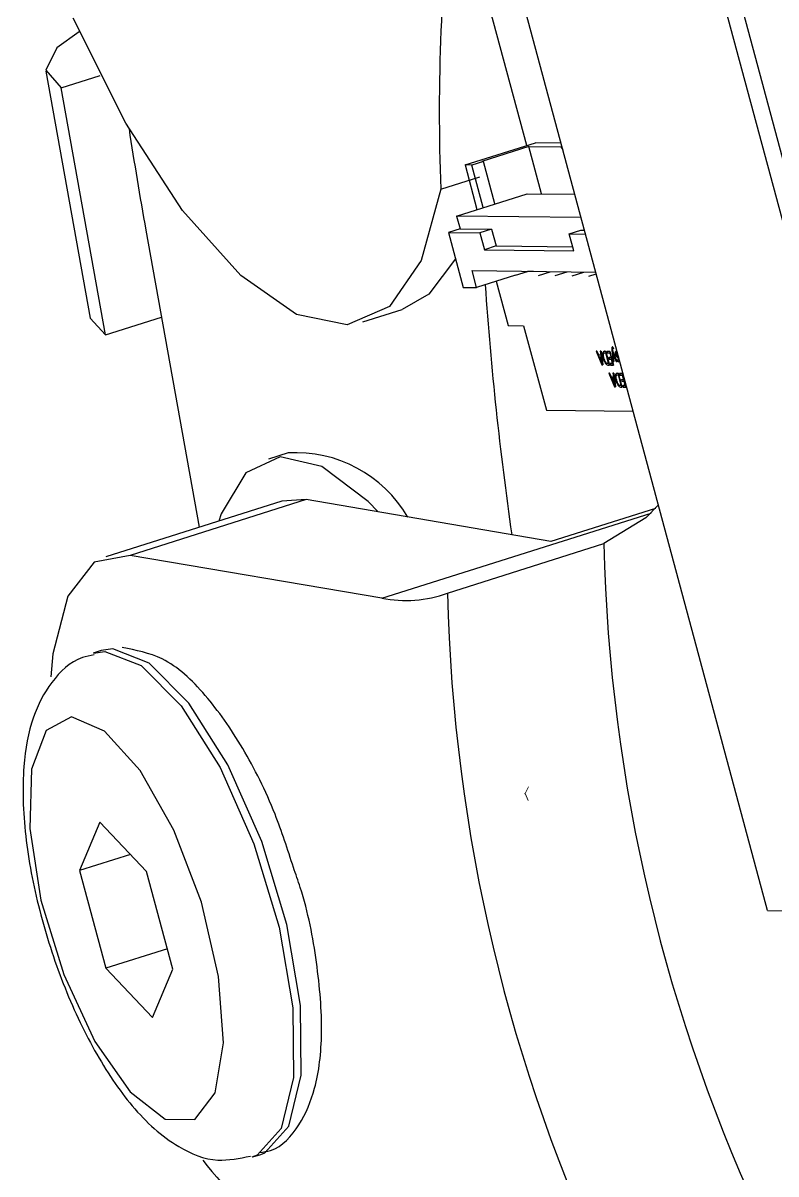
# Model space of a CAD drawing. Header units: millimetres. Extents: x 15 to 1184, y 5 to 836.
# Drawn here: x 785.23 to 793.78, y 595.53 to 608.6 of the extents above; entities that cross this region are included whole.
import ezdxf

# ---------------------------------------------------------------- set-up
doc = ezdxf.new("R2010")
doc.units = ezdxf.units.MM
doc.header["$PDSIZE"] = -1
doc.layers.get('0').update_dxf_attribs({"lineweight": 18})

msp = doc.modelspace()

# ---------------------------------------------------------------- linework, layer by layer
at = {"color": 7, "linetype": 'Continuous', "lineweight": 25}
for p, q in [((791.772, 614.806), (793.926, 606.804)), ((793.688, 598.522), (789.554, 613.876)), ((795.973, 598.495), (791.84, 613.849)), ((790.953, 607.208), (789.988, 610.789)), ((785.494, 608.051), (785.996, 605.247)), ((785.668, 607.861), (786.111, 608.001)), ((786.169, 605.058), (785.668, 607.861)), ((790.252, 606.986), (791.051, 607.239)), ((790.975, 607.196), (790.442, 607.027)), ((791.12, 606.657), (790.975, 607.196)), ((790.975, 607.196), (791.341, 607.191)), ((791.342, 607.235), (791.051, 607.239)), ((791.341, 607.191), (791.353, 607.195)), ((791.341, 607.191), (791.363, 607.158)), ((790.252, 606.986), (790.388, 606.479)), ((790.328, 606.985), (790.252, 606.986)), ((790.461, 607.027), (790.328, 606.985)), ((790.458, 606.502), (790.328, 606.985)), ((790.442, 607.027), (790.461, 607.027)), ((790.591, 606.544), (790.461, 607.027)), ((789.976, 606.712), (790.42, 606.853)), ((790.157, 606.406), (790.956, 606.659)), ((790.956, 606.659), (791.499, 606.653)), ((791.57, 606.389), (790.157, 606.406)), ((790.157, 606.406), (790.196, 606.262)), ((790.196, 606.262), (790.063, 606.22)), ((790.196, 606.262), (790.554, 606.258)), ((790.554, 606.258), (790.421, 606.216)), ((790.554, 606.258), (790.606, 606.066)), ((786.628, 606.244), (787.232, 602.872)), ((790.063, 606.22), (790.231, 605.596)), ((790.063, 606.22), (790.421, 606.216)), ((790.421, 606.216), (790.473, 606.024)), ((791.435, 606.203), (791.568, 606.246)), ((791.487, 606.012), (791.435, 606.203)), ((791.435, 606.203), (791.62, 606.201)), ((791.568, 606.246), (791.609, 606.245)), ((790.606, 606.066), (790.473, 606.024)), ((790.473, 606.024), (791.487, 606.012)), ((790.606, 606.066), (791.475, 606.055)), ((790.332, 605.787), (791.737, 605.769)), ((790.383, 605.595), (790.332, 605.787)), ((790.827, 605.735), (790.383, 605.595)), ((790.827, 605.735), (790.96, 605.777)), ((790.96, 605.777), (790.965, 605.779)), ((791.029, 605.777), (790.96, 605.777)), ((791.087, 605.732), (791.22, 605.774)), ((791.277, 605.73), (791.41, 605.772)), ((791.468, 605.727), (791.601, 605.77)), ((791.658, 605.725), (791.742, 605.751)), ((790.607, 605.666), (790.743, 605.162)), ((790.231, 605.596), (790.383, 605.595)), ((789.093, 605.204), (789.537, 605.344)), ((785.996, 605.247), (786.169, 605.058)), ((786.169, 605.058), (786.805, 605.259)), ((790.743, 605.162), (790.918, 605.16)), ((790.918, 605.16), (791.176, 604.201)), ((791.74, 604.872), (791.741, 604.873)), ((791.74, 604.872), (791.805, 604.716)), ((791.749, 604.872), (791.74, 604.872)), ((791.741, 604.873), (791.75, 604.872)), ((791.767, 604.829), (791.749, 604.872)), ((791.749, 604.872), (791.75, 604.872)), ((791.75, 604.872), (791.768, 604.83)), ((791.767, 604.829), (791.768, 604.83)), ((791.793, 604.828), (791.767, 604.829)), ((791.768, 604.83), (791.793, 604.829)), ((791.787, 604.871), (791.793, 604.828)), ((791.796, 604.871), (791.787, 604.871)), ((791.787, 604.871), (791.788, 604.871)), ((791.788, 604.871), (791.797, 604.871)), ((791.814, 604.715), (791.796, 604.871)), ((791.796, 604.871), (791.797, 604.871)), ((791.797, 604.871), (791.815, 604.716)), ((791.824, 604.836), (791.825, 604.836)), ((791.85, 604.869), (791.833, 604.87)), ((791.834, 604.87), (791.833, 604.87)), ((791.834, 604.87), (791.851, 604.869)), ((791.838, 604.852), (791.847, 604.852)), ((791.847, 604.852), (791.879, 604.731)), ((791.85, 604.869), (791.851, 604.869)), ((791.892, 604.713), (791.85, 604.869)), ((791.851, 604.869), (791.893, 604.713)), ((791.895, 604.868), (791.862, 604.869)), ((791.862, 604.869), (791.863, 604.869)), ((791.862, 604.869), (791.867, 604.851)), ((791.863, 604.869), (791.896, 604.868)), ((791.867, 604.851), (791.892, 604.85)), ((791.895, 604.868), (791.896, 604.868)), ((791.937, 604.712), (791.895, 604.868)), ((791.896, 604.868), (791.938, 604.712)), ((791.92, 604.884), (791.934, 604.756)), ((791.925, 604.919), (791.924, 604.919)), ((791.931, 604.917), (791.926, 604.919)), ((791.929, 604.866), (791.927, 604.887)), ((791.927, 604.887), (791.928, 604.887)), ((791.928, 604.887), (791.93, 604.867)), ((791.929, 604.866), (791.93, 604.867)), ((791.976, 604.755), (791.929, 604.866)), ((791.93, 604.867), (791.977, 604.755)), ((791.93, 604.848), (791.934, 604.839)), ((791.931, 604.839), (791.93, 604.848)), ((791.936, 604.9), (791.931, 604.917)), ((791.931, 604.902), (791.936, 604.9)), ((791.931, 604.849), (791.932, 604.84)), ((791.931, 604.839), (791.932, 604.84)), ((791.942, 604.756), (791.931, 604.839)), ((791.932, 604.917), (791.937, 604.9)), ((791.932, 604.84), (791.943, 604.756)), ((791.934, 604.839), (791.968, 604.755)), ((791.966, 604.837), (791.967, 604.838)), ((791.968, 604.868), (791.969, 604.868)), ((791.971, 604.852), (791.972, 604.853)), ((791.982, 604.817), (791.971, 604.827)), ((791.971, 604.827), (791.972, 604.827)), ((791.972, 604.827), (791.983, 604.817)), ((791.774, 604.812), (791.801, 604.746)), ((791.801, 604.747), (791.775, 604.812)), ((791.803, 604.746), (791.795, 604.811)), ((791.805, 604.735), (791.801, 604.746)), ((791.805, 604.735), (791.803, 604.746)), ((791.805, 604.716), (791.814, 604.715)), ((791.814, 604.715), (791.815, 604.716)), ((791.829, 604.791), (791.83, 604.791)), ((791.848, 604.747), (791.849, 604.747)), ((791.879, 604.731), (791.87, 604.732)), ((791.87, 604.731), (791.87, 604.732)), ((791.879, 604.731), (791.87, 604.731)), ((791.874, 604.713), (791.892, 604.713)), ((791.884, 604.798), (791.885, 604.799)), ((791.884, 604.798), (791.889, 604.78)), ((791.906, 604.798), (791.884, 604.798)), ((791.885, 604.799), (791.907, 604.798)), ((791.889, 604.78), (791.911, 604.78)), ((791.892, 604.713), (791.893, 604.713)), ((791.9, 604.731), (791.905, 604.713)), ((791.924, 604.73), (791.9, 604.731)), ((791.9, 604.731), (791.901, 604.731)), ((791.901, 604.731), (791.925, 604.73)), ((791.905, 604.713), (791.937, 604.712)), ((791.911, 604.78), (791.924, 604.73)), ((791.934, 604.756), (791.942, 604.756)), ((791.937, 604.712), (791.938, 604.712)), ((791.943, 604.756), (791.942, 604.756)), ((791.968, 604.755), (791.976, 604.755)), ((791.976, 604.755), (791.977, 604.755)), ((791.977, 604.776), (791.982, 604.757)), ((791.977, 604.776), (791.978, 604.776)), ((791.98, 604.802), (791.99, 604.793)), ((791.982, 604.817), (791.983, 604.817)), ((791.982, 604.757), (791.994, 604.752)), ((791.99, 604.767), (791.991, 604.768)), ((791.995, 604.801), (791.996, 604.802)), ((792.004, 604.76), (792.005, 604.76)), ((791.884, 604.622), (791.885, 604.623)), ((791.884, 604.622), (791.949, 604.466)), ((791.893, 604.622), (791.884, 604.622)), ((791.885, 604.623), (791.894, 604.622)), ((791.911, 604.579), (791.893, 604.622)), ((791.893, 604.622), (791.894, 604.622)), ((791.894, 604.622), (791.911, 604.579)), ((791.911, 604.579), (791.937, 604.579)), ((791.937, 604.578), (791.911, 604.579)), ((791.911, 604.579), (791.911, 604.579)), ((791.939, 604.561), (791.918, 604.561)), ((791.918, 604.561), (791.944, 604.496)), ((791.945, 604.497), (791.919, 604.562)), ((791.931, 604.621), (791.937, 604.578)), ((791.94, 604.621), (791.931, 604.621)), ((791.931, 604.621), (791.932, 604.621)), ((791.932, 604.621), (791.941, 604.621)), ((791.947, 604.496), (791.939, 604.561)), ((791.958, 604.465), (791.94, 604.621)), ((791.94, 604.621), (791.941, 604.621)), ((791.941, 604.621), (791.959, 604.466)), ((791.968, 604.586), (791.969, 604.586)), ((791.994, 604.619), (791.977, 604.62)), ((791.978, 604.62), (791.977, 604.62)), ((791.978, 604.62), (791.995, 604.619)), ((791.982, 604.602), (791.991, 604.602)), ((791.991, 604.602), (792.023, 604.481)), ((791.994, 604.619), (791.995, 604.619)), ((792.036, 604.463), (791.994, 604.619)), ((792.039, 604.618), (792.006, 604.619)), ((792.006, 604.619), (792.007, 604.619)), ((792.006, 604.619), (792.011, 604.601)), ((792.007, 604.619), (792.04, 604.618)), ((792.011, 604.601), (792.036, 604.6)), ((792.036, 604.6), (792.05, 604.548)), ((792.039, 604.618), (792.04, 604.618)), ((792.081, 604.462), (792.039, 604.618)), ((791.949, 604.485), (791.944, 604.496)), ((791.949, 604.485), (791.947, 604.496)), ((791.949, 604.466), (791.958, 604.465)), ((791.958, 604.465), (791.959, 604.466)), ((791.973, 604.541), (791.974, 604.541)), ((791.992, 604.497), (791.993, 604.497)), ((792.023, 604.481), (792.014, 604.482)), ((792.014, 604.481), (792.014, 604.482)), ((792.023, 604.481), (792.014, 604.481)), ((792.018, 604.463), (792.036, 604.463)), ((792.028, 604.548), (792.029, 604.549)), ((792.028, 604.548), (792.033, 604.53)), ((792.05, 604.548), (792.028, 604.548)), ((792.029, 604.549), (792.051, 604.548)), ((792.033, 604.53), (792.055, 604.53)), ((792.036, 604.463), (792.037, 604.463)), ((792.044, 604.481), (792.049, 604.463)), ((792.068, 604.48), (792.044, 604.481)), ((792.044, 604.481), (792.045, 604.481)), ((792.045, 604.481), (792.069, 604.48)), ((792.049, 604.463), (792.081, 604.462)), ((792.055, 604.53), (792.068, 604.48)), ((792.081, 604.462), (792.082, 604.462)), ((791.176, 604.201), (792.162, 604.189)), ((788.243, 603.717), (788.021, 603.647)), ((788.172, 603.17), (786.174, 602.537)), ((788.449, 603.186), (786.451, 602.553)), ((788.449, 603.186), (788.172, 603.17)), ((791.228, 602.711), (788.449, 603.186)), ((789.307, 602.066), (792.364, 603.034)), ((792.415, 603.087), (791.228, 602.711)), ((790.054, 602.124), (791.83, 602.686)), ((789.307, 602.066), (786.451, 602.553)), ((786.121, 601.471), (786.032, 601.443)), ((786.252, 601.49), (786.121, 601.471)), ((786.107, 599.523), (785.876, 598.973)), ((786.637, 598.964), (786.107, 599.523)), ((786.455, 599.157), (785.876, 598.973)), ((785.876, 598.973), (786.174, 597.865)), ((786.936, 597.856), (786.637, 598.964)), ((793.688, 598.522), (795.973, 598.495)), ((786.874, 598.087), (786.174, 597.865)), ((786.174, 597.865), (786.704, 597.306)), ((786.704, 597.306), (786.936, 597.856)), ((787.844, 595.723), (787.933, 595.751))]:
    msp.add_line(p, q, dxfattribs=at)
at = {"color": 7, "linetype": 'Continuous'}
for q in [(790.974, 599.924), (790.97, 599.771)]:
    msp.add_line((790.934, 599.849), q, dxfattribs=at)
at = {"color": 7, "linetype": 'Continuous', "lineweight": 25}
for points in [[(789.976, 606.712), (789.756, 605.901), (789.396, 605.377), (788.914, 605.169), (788.34, 605.289), (787.705, 605.731), (787.045, 606.469), (786.4, 607.461), (785.804, 608.651)], [(785.872, 608.499), (785.617, 608.315), (785.493, 608.062), (785.668, 607.861)], [(790.143, 605.921), (789.84, 605.517), (789.537, 605.344)], [(789.267, 603.046), (789.153, 603.165), (788.628, 603.562), (788.154, 603.673), (787.764, 603.489), (787.484, 603.024), (787.456, 602.943)], [(792.449, 603.125), (792.305, 602.978), (791.83, 602.686)], [(786.451, 602.553), (786.042, 602.474), (785.741, 602.091), (785.572, 601.436), (785.549, 601.172)], [(786.034, 601.444), (786.163, 601.462), (786.576, 601.302), (787.029, 600.846), (787.471, 600.146), (787.856, 599.276), (788.141, 598.332), (788.296, 597.414), (788.304, 596.623), (788.164, 596.045), (787.891, 595.741), (787.833, 595.72)], [(787.933, 595.751), (787.98, 595.769), (788.253, 596.073), (788.393, 596.651), (788.385, 597.442), (788.23, 598.36), (787.945, 599.305), (787.56, 600.174), (787.117, 600.875), (786.665, 601.33), (786.252, 601.49)], [(785.786, 600.718), (785.497, 600.566), (785.332, 600.124), (785.311, 599.451), (785.438, 598.638), (785.696, 597.795), (786.05, 597.035), (786.452, 596.462), (786.847, 596.153), (787.183, 596.149), (787.414, 596.45), (787.509, 597.018), (787.455, 597.773), (787.259, 598.616), (786.948, 599.431), (786.563, 600.109), (786.158, 600.558), (785.786, 600.718)]]:
    msp.add_lwpolyline(points, dxfattribs=at)
for centre, radius, start, end in [((813.047, 607.581), 23.087, 173.2376, 182.156), ((831.445, 614.266), 45.529, 188.6801, 190.1478), ((828.781, 608.274), 38.392, 183.9553, 188.2157), ((788.332, 602.251), 1.468, 30.1568, 93.4935), ((811.153, 603.129), 19.329, 181.3116, 205.3839), ((789.572, 603.486), 1.445, 259.4114, 289.4751), ((809.378, 602.566), 19.329, 181.3116, 205.3839), ((789.09, 596.985), 2.23, 215.5876, 249.6139)]:
    msp.add_arc(centre, radius, start, end, dxfattribs=at)
for points, knots in [([(791.815, 604.848), (791.814, 604.845), (791.813, 604.837), (791.814, 604.818), (791.818, 604.802), (791.821, 604.791)], [0, 0, 0, 0, 0.01429004, 0.02839707, 0.05859976, 0.05859976, 0.05859976, 0.05859976]), ([(791.833, 604.87), (791.829, 604.869), (791.822, 604.868), (791.817, 604.858), (791.815, 604.852), (791.815, 604.848)], [0, 0, 0, 0, 0.01593175, 0.02332341, 0.03069934, 0.03069934, 0.03069934, 0.03069934]), ([(791.829, 604.791), (791.827, 604.8), (791.824, 604.812), (791.823, 604.827), (791.823, 604.833), (791.824, 604.836)], [0, 0, 0, 0, 0.02415638, 0.03505921, 0.04579491, 0.04579491, 0.04579491, 0.04579491]), ([(791.824, 604.836), (791.824, 604.839), (791.825, 604.844), (791.829, 604.851), (791.834, 604.851), (791.838, 604.852)], [0, 0, 0, 0, 0.00538547, 0.01092598, 0.02337974, 0.02337974, 0.02337974, 0.02337974]), ([(791.83, 604.791), (791.828, 604.8), (791.825, 604.813), (791.824, 604.828), (791.824, 604.834), (791.825, 604.836)], [0, 0, 0, 0, 0.02431794, 0.03517571, 0.04580348, 0.04580348, 0.04580348, 0.04580348]), ([(791.825, 604.836), (791.825, 604.839), (791.826, 604.844), (791.83, 604.851), (791.835, 604.852), (791.839, 604.852)], [0, 0, 0, 0, 0.00538547, 0.01092598, 0.02337974, 0.02337974, 0.02337974, 0.02337974]), ([(791.926, 604.919), (791.924, 604.918), (791.921, 604.918), (791.919, 604.91), (791.918, 604.899), (791.919, 604.889), (791.92, 604.884)], [0, 0, 0, 0, 0.0083829, 0.01692725, 0.02668352, 0.03838011, 0.03838011, 0.03838011, 0.03838011]), ([(791.927, 604.887), (791.927, 604.889), (791.927, 604.893), (791.927, 604.898), (791.929, 604.901), (791.93, 604.902), (791.931, 604.902)], [0, 0, 0, 0, 0.00490779, 0.00918137, 0.01313679, 0.01716565, 0.01716565, 0.01716565, 0.01716565]), ([(791.932, 604.902), (791.931, 604.902), (791.93, 604.902), (791.928, 604.898), (791.928, 604.893), (791.928, 604.889), (791.928, 604.887)], [0, 0, 0, 0, 0.00402887, 0.00798428, 0.01225786, 0.01716565, 0.01716565, 0.01716565, 0.01716565]), ([(791.957, 604.86), (791.957, 604.858), (791.956, 604.855), (791.956, 604.849), (791.957, 604.843), (791.958, 604.838), (791.959, 604.836)], [0, 0, 0, 0, 0.00621586, 0.01210758, 0.01800531, 0.02423826, 0.02423826, 0.02423826, 0.02423826]), ([(791.968, 604.868), (791.966, 604.868), (791.961, 604.868), (791.959, 604.862), (791.957, 604.86)], [0, 0, 0, 0, 0.00763685, 0.01456518, 0.01456518, 0.01456518, 0.01456518]), ([(791.959, 604.836), (791.96, 604.832), (791.962, 604.826), (791.965, 604.82), (791.966, 604.817)], [0, 0, 0, 0, 0.01028233, 0.02003523, 0.02003523, 0.02003523, 0.02003523]), ([(791.966, 604.837), (791.966, 604.839), (791.965, 604.841), (791.965, 604.844), (791.965, 604.847), (791.966, 604.85), (791.968, 604.852), (791.97, 604.852), (791.971, 604.852)], [0, 0, 0, 0, 0.00216353, 0.00415768, 0.00609598, 0.00810146, 0.01271793, 0.01863919, 0.01863919, 0.01863919, 0.01863919]), ([(791.972, 604.853), (791.971, 604.852), (791.969, 604.852), (791.967, 604.85), (791.966, 604.847), (791.966, 604.844), (791.966, 604.841), (791.967, 604.839), (791.967, 604.838)], [0, 0, 0, 0, 0.0059211, 0.01053752, 0.01254301, 0.01448133, 0.0164755, 0.01863904, 0.01863904, 0.01863904, 0.01863904]), ([(791.971, 604.827), (791.971, 604.827), (791.97, 604.829), (791.968, 604.832), (791.967, 604.834), (791.966, 604.836), (791.966, 604.837)], [0, 0, 0, 0, 0.00303003, 0.00591595, 0.00878732, 0.0117756, 0.0117756, 0.0117756, 0.0117756]), ([(791.967, 604.838), (791.967, 604.837), (791.968, 604.835), (791.969, 604.832), (791.97, 604.829), (791.971, 604.828), (791.972, 604.827)], [0, 0, 0, 0, 0.00298828, 0.00585965, 0.00874557, 0.0117756, 0.0117756, 0.0117756, 0.0117756]), ([(791.821, 604.791), (791.822, 604.785), (791.825, 604.774), (791.831, 604.759), (791.838, 604.746), (791.843, 604.739), (791.845, 604.735)], [0, 0, 0, 0, 0.01624331, 0.03134706, 0.04600991, 0.06099232, 0.06099232, 0.06099232, 0.06099232]), ([(791.848, 604.747), (791.846, 604.749), (791.842, 604.755), (791.835, 604.77), (791.832, 604.782), (791.829, 604.791)], [0, 0, 0, 0, 0.0111783, 0.02255018, 0.04813995, 0.04813995, 0.04813995, 0.04813995]), ([(791.849, 604.747), (791.847, 604.75), (791.843, 604.755), (791.836, 604.77), (791.833, 604.782), (791.83, 604.791)], [0, 0, 0, 0, 0.01117846, 0.0225504, 0.04813994, 0.04813994, 0.04813994, 0.04813994]), ([(791.845, 604.735), (791.85, 604.729), (791.86, 604.716), (791.869, 604.714), (791.874, 604.713)], [0, 0, 0, 0, 0.01791676, 0.03713892, 0.03713892, 0.03713892, 0.03713892]), ([(791.87, 604.731), (791.866, 604.732), (791.859, 604.733), (791.851, 604.742), (791.848, 604.747)], [0, 0, 0, 0, 0.01445065, 0.02746286, 0.02746286, 0.02746286, 0.02746286]), ([(791.87, 604.732), (791.867, 604.732), (791.86, 604.733), (791.852, 604.743), (791.849, 604.747)], [0, 0, 0, 0, 0.01445032, 0.02746279, 0.02746279, 0.02746279, 0.02746279]), ([(791.966, 604.817), (791.968, 604.815), (791.973, 604.808), (791.977, 604.805), (791.98, 604.802)], [0, 0, 0, 0, 0.0087347, 0.02036139, 0.02036139, 0.02036139, 0.02036139]), ([(791.99, 604.767), (791.988, 604.768), (791.984, 604.769), (791.979, 604.774), (791.977, 604.776)], [0, 0, 0, 0, 0.00819521, 0.01617262, 0.01617262, 0.01617262, 0.01617262]), ([(791.978, 604.776), (791.98, 604.774), (791.985, 604.769), (791.989, 604.768), (791.991, 604.768)], [0, 0, 0, 0, 0.00797741, 0.01617262, 0.01617262, 0.01617262, 0.01617262]), ([(791.995, 604.801), (791.993, 604.804), (791.989, 604.811), (791.984, 604.814), (791.982, 604.817)], [0, 0, 0, 0, 0.00846217, 0.02033412, 0.02033412, 0.02033412, 0.02033412]), ([(791.983, 604.817), (791.985, 604.815), (791.99, 604.811), (791.994, 604.804), (791.996, 604.802)], [0, 0, 0, 0, 0.01187144, 0.0203341, 0.0203341, 0.0203341, 0.0203341]), ([(791.99, 604.793), (791.991, 604.792), (791.992, 604.791), (791.993, 604.787), (791.994, 604.784), (791.995, 604.782)], [0, 0, 0, 0, 0.00279104, 0.0055473, 0.01138743, 0.01138743, 0.01138743, 0.01138743]), ([(791.995, 604.771), (791.995, 604.77), (791.993, 604.768), (791.991, 604.768), (791.99, 604.767)], [0, 0, 0, 0, 0.003187927, 0.006851793, 0.006851793, 0.006851793, 0.006851793]), ([(791.994, 604.752), (791.996, 604.752), (792, 604.753), (792.002, 604.758), (792.004, 604.76)], [0, 0, 0, 0, 0.00728246, 0.01395911, 0.01395911, 0.01395911, 0.01395911]), ([(791.995, 604.782), (791.995, 604.781), (791.995, 604.779), (791.996, 604.776), (791.996, 604.774), (791.995, 604.772), (791.995, 604.771)], [0, 0, 0, 0, 0.0027334, 0.00536185, 0.0080391, 0.0109111, 0.0109111, 0.0109111, 0.0109111]), ([(792.005, 604.76), (792.003, 604.758), (792.001, 604.753), (791.997, 604.752), (791.995, 604.752)], [0, 0, 0, 0, 0.00667665, 0.01395911, 0.01395911, 0.01395911, 0.01395911]), ([(791.959, 604.598), (791.958, 604.595), (791.957, 604.587), (791.958, 604.568), (791.962, 604.552), (791.965, 604.541)], [0, 0, 0, 0, 0.01429004, 0.02839707, 0.05859976, 0.05859976, 0.05859976, 0.05859976]), ([(791.977, 604.62), (791.973, 604.619), (791.966, 604.618), (791.961, 604.608), (791.959, 604.602), (791.959, 604.598)], [0, 0, 0, 0, 0.01593175, 0.02332341, 0.03069934, 0.03069934, 0.03069934, 0.03069934]), ([(791.973, 604.541), (791.971, 604.55), (791.968, 604.562), (791.967, 604.577), (791.967, 604.583), (791.968, 604.586)], [0, 0, 0, 0, 0.02415638, 0.03505921, 0.04579491, 0.04579491, 0.04579491, 0.04579491]), ([(791.968, 604.586), (791.968, 604.589), (791.969, 604.594), (791.973, 604.601), (791.978, 604.601), (791.982, 604.602)], [0, 0, 0, 0, 0.00538547, 0.01092598, 0.02337974, 0.02337974, 0.02337974, 0.02337974]), ([(791.974, 604.541), (791.972, 604.55), (791.969, 604.563), (791.968, 604.578), (791.968, 604.584), (791.969, 604.586)], [0, 0, 0, 0, 0.02431794, 0.03517571, 0.04580348, 0.04580348, 0.04580348, 0.04580348]), ([(791.969, 604.586), (791.969, 604.589), (791.97, 604.594), (791.974, 604.601), (791.979, 604.602), (791.983, 604.602)], [0, 0, 0, 0, 0.00538547, 0.01092598, 0.02337974, 0.02337974, 0.02337974, 0.02337974]), ([(791.965, 604.541), (791.966, 604.535), (791.969, 604.524), (791.975, 604.509), (791.982, 604.496), (791.987, 604.488), (791.989, 604.485)], [0, 0, 0, 0, 0.01624331, 0.03134706, 0.04600991, 0.06099232, 0.06099232, 0.06099232, 0.06099232]), ([(791.992, 604.497), (791.99, 604.499), (791.986, 604.505), (791.979, 604.52), (791.976, 604.532), (791.973, 604.541)], [0, 0, 0, 0, 0.0111783, 0.02255018, 0.04813995, 0.04813995, 0.04813995, 0.04813995]), ([(791.993, 604.497), (791.991, 604.5), (791.987, 604.505), (791.98, 604.52), (791.977, 604.532), (791.974, 604.541)], [0, 0, 0, 0, 0.01117846, 0.0225504, 0.04813994, 0.04813994, 0.04813994, 0.04813994]), ([(791.989, 604.485), (791.994, 604.479), (792.004, 604.466), (792.013, 604.464), (792.018, 604.463)], [0, 0, 0, 0, 0.01791676, 0.03713892, 0.03713892, 0.03713892, 0.03713892]), ([(792.014, 604.481), (792.01, 604.482), (792.003, 604.483), (791.995, 604.492), (791.992, 604.497)], [0, 0, 0, 0, 0.01445065, 0.02746286, 0.02746286, 0.02746286, 0.02746286]), ([(792.014, 604.482), (792.011, 604.482), (792.004, 604.483), (791.996, 604.493), (791.993, 604.497)], [0, 0, 0, 0, 0.01445032, 0.02746279, 0.02746279, 0.02746279, 0.02746279]), ([(786.042, 601.423), (785.996, 601.415), (785.8, 601.381), (785.534, 601.112), (785.321, 600.699), (785.219, 600.131), (785.241, 599.389), (785.402, 598.529), (785.677, 597.678), (786.04, 596.903), (786.476, 596.255), (786.923, 595.852), (787.403, 595.646), (787.691, 595.707), (787.815, 595.733)], [0, 0, 0, 0, 0.153983, 0.661748, 1.188884, 1.823971, 2.58779, 3.328108, 4.053488, 4.781113, 5.524119, 6.315994, 6.865838, 7.282024, 7.282024, 7.282024, 7.282024]), ([(788.304, 599.009), (788.238, 599.214), (788.081, 599.7), (787.733, 600.39), (787.302, 600.999), (786.865, 601.409), (786.516, 601.476), (786.36, 601.506)], [0, 0, 0, 0, 0.518709, 1.234859, 1.961644, 2.718554, 3.326258, 3.326258, 3.326258, 3.326258]), ([(787.92, 595.774), (787.962, 595.779), (788.152, 595.803), (788.39, 596.085), (788.574, 596.516), (788.647, 597.13), (788.583, 597.913), (788.457, 598.58), (788.331, 598.934), (788.304, 599.009)], [0, 0, 0, 0, 0.15673, 0.704626, 1.25989, 1.94304, 2.669119, 3.37671, 3.568319, 3.568319, 3.568319, 3.568319])]:
    msp.add_open_spline(points, degree=3, knots=knots, dxfattribs=at)
at = {"color": 7, "linetype": 'Continuous'}
msp.add_point((790.934, 599.849), dxfattribs=at)

doc.saveas('drawing.dxf')
